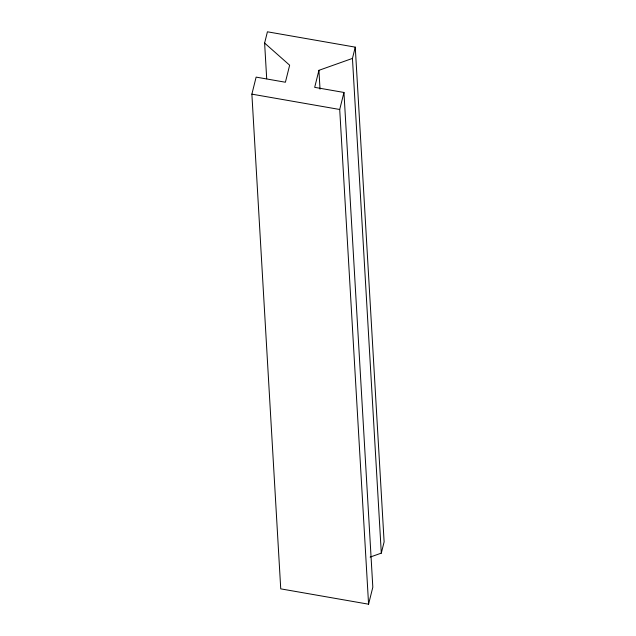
<?xml version="1.0" encoding="UTF-8"?>
<svg xmlns="http://www.w3.org/2000/svg" width="636" height="636" viewBox="0 0 636 636"><rect width="100%" height="100%" fill="white"/><g stroke="black" fill="none" stroke-linecap="round" stroke-linejoin="round"><path stroke-width="0.95" d="M355.262 47.144L352.447 58.417L318.922 70.326L314.685 87.347L343.957 92.459L372.823 587.179L368.578 604.2L280.738 588.857L251.88 94.144L256.125 77.115L285.405 82.235L289.65 65.206L264.616 43.073L267.422 31.8L355.262 47.144L384.12 541.856L381.306 553.129L370.136 557.096M368.578 604.2L339.711 109.487L343.957 92.459M251.88 94.144L339.711 109.487M352.447 58.417L381.306 553.129M318.922 70.326L320.027 89.159M264.616 43.073L266.699 78.761"/></g></svg>
